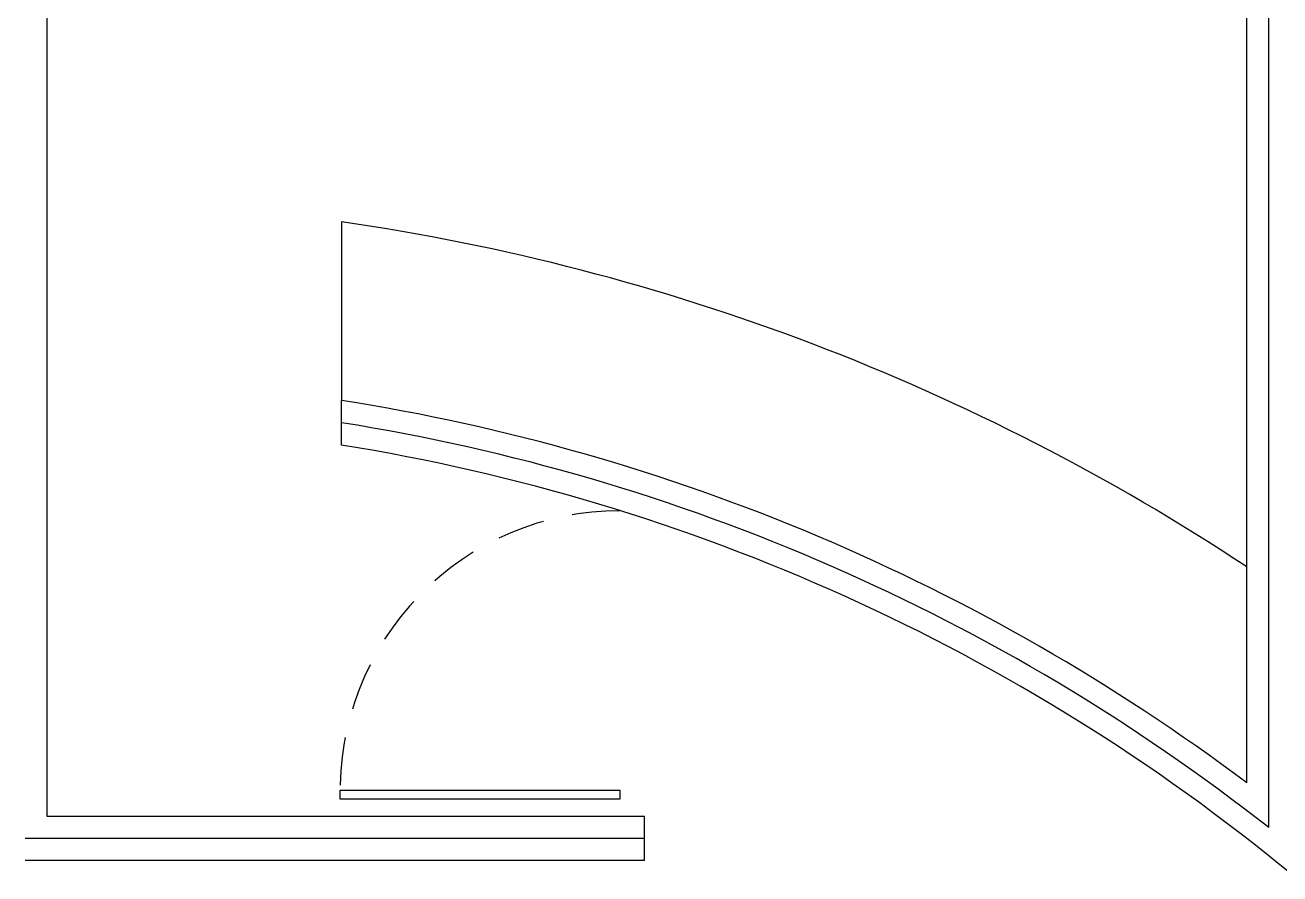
# Model space of a CAD drawing. Header units: millimetres. Extents: x 209.8 to 281.8, y 45 to 110.
# Drawn here: x 227.605 to 231.868, y 86.765 to 89.65 of the extents above; entities that cross this region are included whole.
import ezdxf

# ---------------------------------------------------------------- set-up
doc = ezdxf.new("R2010")
doc.units = ezdxf.units.MM
doc.header["$LTSCALE"] = 0.65
doc.linetypes.add('HIDDEN', pattern=[0.375, 0.25, -0.125])
for name, color, linetype in [('mobiliario', 30, 'Continuous'), ('murodelgado', 1, 'Continuous'), ('murosgrueso', 5, 'Continuous'), ('puertas', 20, 'Continuous')]:
    doc.layers.add(name, color=color, linetype=linetype)

msp = doc.modelspace()

# ---------------------------------------------------------------- linework, layer by layer
at = {"layer": 'mobiliario'}
msp.add_line((228.68, 88.9809), (228.68, 88.3741), dxfattribs=at)
msp.add_arc((227.605, 81.5449), 7.5133, 56.47152, 81.77395, dxfattribs=at)
at = {"layer": 'murodelgado'}
for p, q in [((227.68, 86.9603), (227.68, 91.7579)), ((231.755, 87.074), (231.755, 90.8771)), ((228.68, 88.2222), (228.68, 88.3741)), ((229.7087, 86.9603), (227.68, 86.9603)), ((229.7087, 86.8103), (229.7087, 86.9603)), ((229.7087, 86.8103), (227.605, 86.8103))]:
    msp.add_line(p, q, dxfattribs=at)
for radius, start, end in [(6.9133, 53.10938, 81.0544), (6.7633, 50.51395, 80.85432)]:
    msp.add_arc((227.605, 81.5449), radius, start, end, dxfattribs=at)
at = {"layer": 'murosgrueso'}
for p, q in [((231.83, 86.9219), (231.83, 95.8211)), ((229.7087, 86.8853), (227.605, 86.8853))]:
    msp.add_line(p, q, dxfattribs=at)
msp.add_arc((227.605, 81.5449), 6.8383, 51.84139, 80.95547, dxfattribs=at)
at = {"layer": 'puertas'}
msp.add_lwpolyline([(229.6256, 87.0493), (229.6256, 87.0193), (228.6756, 87.0193), (228.6756, 87.0493)], close=True, dxfattribs=at)
at = {"layer": 'puertas', "linetype": 'HIDDEN'}
msp.add_arc((229.6256, 87.0493), 0.95, 90, 181.8096, dxfattribs=at)

doc.saveas('drawing.dxf')
